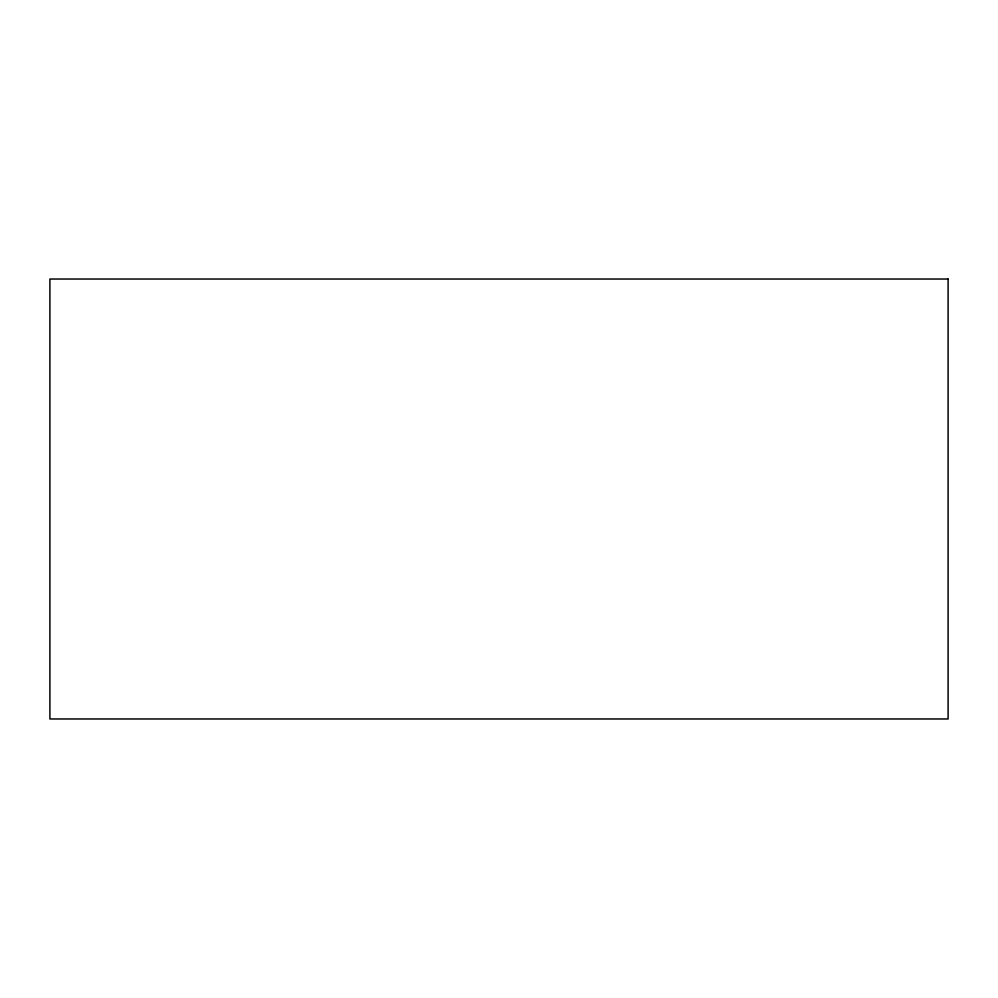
<?xml version="1.0" encoding="UTF-8"?>
<svg xmlns="http://www.w3.org/2000/svg" width="998" height="998" viewBox="0 0 998 998"><rect width="100%" height="100%" fill="white"/><g stroke="black" fill="none" stroke-linecap="round" stroke-linejoin="round"><path stroke-width="1.5" d="M948.1 279.028L49.9 279.028L49.9 718.972L948.1 718.972L948.1 279.028"/></g></svg>
